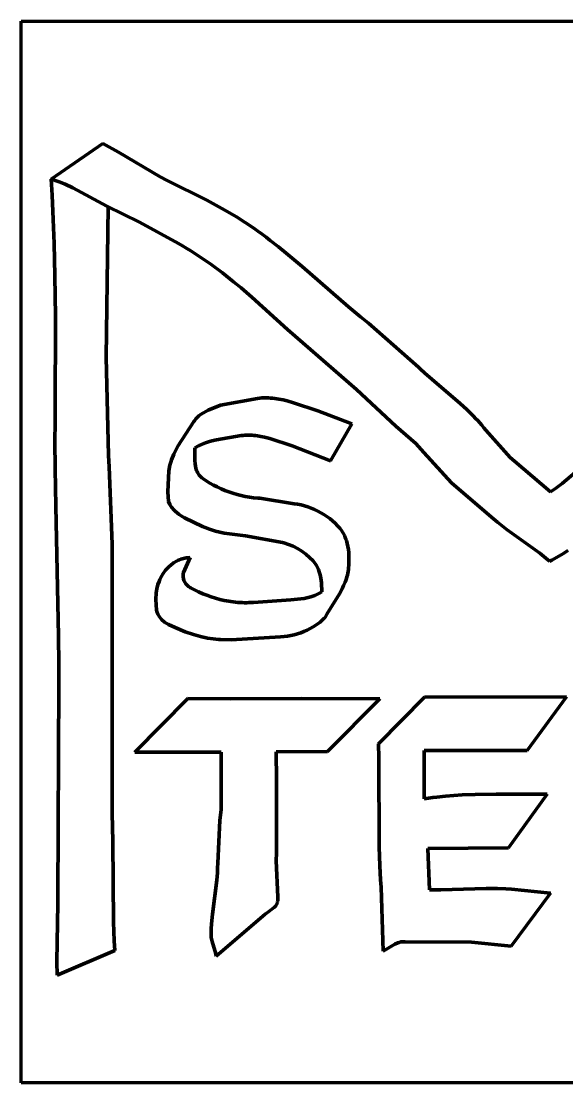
# Model space of a CAD drawing. Header units: millimetres. Extents: x 0 to 7.11, y 0 to 7.11.
# Drawn here: x 0 to 3.65, y 0 to 7.11 of the extents above; entities that cross this region are included whole.
import ezdxf

# ---------------------------------------------------------------- set-up
doc = ezdxf.new("R2010")
doc.units = ezdxf.units.MM
for name, color, linetype, lineweight in [('color#0000ffff', 7, 'CONTINUOUS', 100), ('color#008000ff', 7, 'CONTINUOUS', 100), ('color#800080ff', 7, 'CONTINUOUS', 100), ('color#ff0000ff', 7, 'CONTINUOUS', 100), ('color#ffffffff', 7, 'CONTINUOUS', 100)]:
    doc.layers.add(name, color=color, linetype=linetype, lineweight=lineweight)

msp = doc.modelspace()

# ---------------------------------------------------------------- linework, layer by layer
at = {"layer": 'color#0000ffff'}
for p, q in [((0.2, 6.0541), (0.5459, 6.2917)), ((0.5459, 6.2917), (0.6505, 6.2336)), ((0.6505, 6.2336), (0.9305, 6.0686)), ((0.2274, 6.0452), (0.2, 6.0541)), ((0.2544, 6.0354), (0.2274, 6.0452)), ((0.9305, 6.0686), (0.976, 6.0449)), ((0.976, 6.0449), (1.2425, 5.9128)), ((0.2943, 6.0193), (0.2544, 6.0354)), ((0.3464, 5.9954), (0.2943, 6.0193)), ((0.5735, 5.8724), (0.3464, 5.9954)), ((1.2425, 5.9128), (1.3628, 5.8464)), ((0.7912, 5.7658), (0.5735, 5.8724)), ((1.3628, 5.8464), (1.4414, 5.7997)), ((1.0525, 5.6219), (0.7912, 5.7658)), ((1.4414, 5.7997), (1.4995, 5.7631)), ((1.4995, 5.7631), (1.5566, 5.7251)), ((1.5566, 5.7251), (1.5847, 5.705)), ((1.5847, 5.705), (1.6124, 5.6846)), ((1.0805, 5.606), (1.0525, 5.6219)), ((1.6124, 5.6846), (1.6399, 5.664)), ((1.6399, 5.664), (1.6672, 5.6431)), ((1.6672, 5.6431), (1.7213, 5.6005)), ((1.1083, 5.5897), (1.0805, 5.606)), ((1.1358, 5.5729), (1.1083, 5.5897)), ((1.163, 5.5558), (1.1358, 5.5729)), ((1.1899, 5.5383), (1.163, 5.5558)), ((1.7213, 5.6005), (1.7746, 5.557)), ((1.7746, 5.557), (1.8797, 5.4682)), ((1.2166, 5.5204), (1.1899, 5.5383)), ((1.243, 5.5022), (1.2166, 5.5204)), ((1.2692, 5.4836), (1.243, 5.5022)), ((1.2952, 5.4647), (1.2692, 5.4836)), ((1.3209, 5.4456), (1.2952, 5.4647)), ((1.3465, 5.4261), (1.3209, 5.4456)), ((1.3718, 5.4064), (1.3465, 5.4261)), ((1.422, 5.3662), (1.3718, 5.4064)), ((1.8797, 5.4682), (2.1913, 5.1973)), ((1.4714, 5.3251), (1.422, 5.3662)), ((1.5446, 5.2622), (1.4714, 5.3251)), ((1.7826, 5.0461), (1.5446, 5.2622)), ((2.1913, 5.1973), (2.2705, 5.1312)), ((2.2705, 5.1312), (2.3241, 5.0881)), ((2.3241, 5.0881), (2.66, 4.7937)), ((2.2433, 4.6441), (1.7826, 5.0461)), ((2.66, 4.7937), (2.6713, 4.7825)), ((2.6713, 4.7825), (2.7014, 4.754)), ((2.7014, 4.754), (2.7477, 4.7126)), ((2.7477, 4.7126), (2.9373, 4.5511)), ((2.508, 4.3986), (2.2433, 4.6441)), ((2.9373, 4.5511), (2.9832, 4.5093)), ((2.9832, 4.5093), (3.0129, 4.4805)), ((3.0129, 4.4805), (3.0275, 4.4658)), ((3.0275, 4.4658), (3.0418, 4.4509)), ((3.0418, 4.4509), (3.0558, 4.4357)), ((3.0558, 4.4357), (3.0696, 4.4202)), ((3.0696, 4.4202), (3.0831, 4.4044)), ((2.6425, 4.2826), (2.508, 4.3986)), ((3.0831, 4.4044), (3.0962, 4.3883)), ((3.0962, 4.3883), (3.1091, 4.3719)), ((3.1091, 4.3719), (3.2733, 4.1896)), ((2.6962, 4.2232), (2.6425, 4.2826)), ((2.8807, 4.0187), (2.6962, 4.2232)), ((3.2733, 4.1896), (3.3028, 4.1635)), ((3.3028, 4.1635), (3.5424, 3.9587)), ((3.6222, 4.0145), (3.8236, 4.1863)), ((3.1485, 3.7879), (2.8807, 4.0187)), ((3.5773, 3.9817), (3.6222, 4.0145)), ((3.5424, 3.9587), (3.5773, 3.9817)), ((3.1873, 3.7557), (3.1485, 3.7879)), ((3.254, 3.7047), (3.1873, 3.7557)), ((3.4716, 3.5468), (3.254, 3.7047)), ((3.6598, 3.5645), (3.6299, 3.5451)), ((3.5108, 3.5151), (3.4716, 3.5468)), ((3.5363, 3.4932), (3.5108, 3.5151)), ((3.5523, 3.5011), (3.5363, 3.4932)), ((3.5682, 3.5094), (3.5523, 3.5011)), ((3.5839, 3.5179), (3.5682, 3.5094)), ((3.5994, 3.5267), (3.5839, 3.5179)), ((3.6299, 3.5451), (3.5994, 3.5267))]:
    msp.add_line(p, q, dxfattribs=at)
at = {"layer": 'color#008000ff'}
for p, q in [((0.7608, 2.214), (1.1156, 2.5739)), ((1.1156, 2.5739), (1.4033, 2.5715)), ((1.4033, 2.5715), (1.8741, 2.5739)), ((1.8741, 2.5739), (2.4001, 2.5711)), ((2.4001, 2.5711), (2.0496, 2.2194)), ((2.3907, 2.2716), (2.6989, 2.583)), ((2.6989, 2.583), (3.6502, 2.5851)), ((3.6502, 2.5851), (3.3862, 2.2259)), ((1.3387, 2.2152), (0.7608, 2.214)), ((1.3381, 1.83), (1.3387, 2.2152)), ((2.0496, 2.2194), (1.7075, 2.2176)), ((1.7075, 2.2176), (1.7094, 2.028)), ((2.3929, 2.1773), (2.3907, 2.2716)), ((3.3862, 2.2259), (2.6976, 2.226)), ((2.6976, 2.226), (2.6982, 1.9029)), ((2.3966, 1.5797), (2.3929, 2.1773)), ((1.7094, 2.028), (1.7077, 1.5414)), ((2.8394, 1.9197), (2.8961, 1.9243)), ((2.8961, 1.9243), (2.9528, 1.9278)), ((2.9528, 1.9278), (3.038, 1.9315)), ((3.038, 1.9315), (3.1802, 1.9341)), ((3.1802, 1.9341), (3.5216, 1.9331)), ((3.5216, 1.9331), (3.261, 1.5731)), ((2.6982, 1.9029), (2.7264, 1.907)), ((2.7264, 1.907), (2.7546, 1.9106)), ((2.7546, 1.9106), (2.7829, 1.914)), ((2.7829, 1.914), (2.8394, 1.9197)), ((1.3285, 1.7563), (1.3381, 1.83)), ((1.315, 1.4717), (1.3285, 1.7563)), ((2.4005, 1.4539), (2.3966, 1.5797)), ((3.261, 1.5731), (2.7208, 1.5691)), ((2.7208, 1.5691), (2.7324, 1.2923)), ((1.7077, 1.5414), (1.7063, 1.4867)), ((1.3136, 1.4063), (1.3149, 1.439)), ((1.3149, 1.439), (1.315, 1.4717)), ((1.7063, 1.4867), (1.7175, 1.2459)), ((2.4054, 1.3597), (2.4005, 1.4539)), ((1.2805, 1.1301), (1.3099, 1.3574)), ((1.3099, 1.3574), (1.3136, 1.4063)), ((2.41, 1.3104), (2.4054, 1.3597)), ((2.4227, 0.8819), (2.41, 1.3104)), ((2.7324, 1.2923), (2.8082, 1.2918)), ((2.8082, 1.2918), (3.1115, 1.3019)), ((3.1115, 1.3019), (3.1873, 1.3021)), ((3.1873, 1.3021), (3.2442, 1.3002)), ((3.2442, 1.3002), (3.2821, 1.2978)), ((3.2821, 1.2978), (3.544, 1.2709)), ((1.7156, 1.2098), (1.7143, 1.2055)), ((1.7165, 1.2143), (1.7156, 1.2098)), ((1.7171, 1.219), (1.7165, 1.2143)), ((1.7174, 1.2239), (1.7171, 1.219)), ((1.7175, 1.2459), (1.7174, 1.2239)), ((3.544, 1.2709), (3.2801, 0.9146)), ((1.6478, 1.1402), (1.634, 1.1292)), ((1.6954, 1.1763), (1.6478, 1.1402)), ((1.7041, 1.1862), (1.6954, 1.1763)), ((1.709, 1.1935), (1.7041, 1.1862)), ((1.7128, 1.2013), (1.709, 1.1935)), ((1.7143, 1.2055), (1.7128, 1.2013)), ((1.274, 1.065), (1.2805, 1.1301)), ((1.634, 1.1292), (1.305, 0.847)), ((1.2707, 0.9887), (1.2708, 0.9996)), ((1.2708, 0.9996), (1.2719, 1.0323)), ((1.2719, 1.0323), (1.274, 1.065)), ((1.2723, 0.9726), (1.2707, 0.9887)), ((1.2782, 0.9463), (1.2723, 0.9726)), ((1.3029, 0.8632), (1.2782, 0.9463)), ((2.4999, 0.9282), (2.4227, 0.8819)), ((2.5201, 0.9372), (2.4999, 0.9282)), ((2.5306, 0.9406), (2.5201, 0.9372)), ((2.5413, 0.943), (2.5306, 0.9406)), ((2.5524, 0.9444), (2.5413, 0.943)), ((2.558, 0.9446), (2.5524, 0.9444)), ((2.5638, 0.9445), (2.558, 0.9446)), ((2.5697, 0.944), (2.5638, 0.9445)), ((3.015, 0.9423), (2.5697, 0.944)), ((3.2801, 0.9146), (3.015, 0.9423)), ((1.305, 0.847), (1.3029, 0.8632))]:
    msp.add_line(p, q, dxfattribs=at)
at = {"layer": 'color#800080ff'}
for p, q in [((1.3337, 4.5385), (1.5826, 4.5848)), ((1.5826, 4.5848), (1.5971, 4.5863)), ((1.5971, 4.5863), (1.6115, 4.5873)), ((1.6115, 4.5873), (1.6258, 4.5878)), ((1.6258, 4.5878), (1.6401, 4.5878)), ((1.6401, 4.5878), (1.6544, 4.5874)), ((1.6544, 4.5874), (1.6686, 4.5866)), ((1.6686, 4.5866), (1.6827, 4.5854)), ((1.6827, 4.5854), (1.6968, 4.5837)), ((1.6968, 4.5837), (1.7109, 4.5818)), ((1.7109, 4.5818), (1.7249, 4.5795)), ((1.7249, 4.5795), (1.7529, 4.5739)), ((1.7529, 4.5739), (1.7806, 4.5673)), ((1.7806, 4.5673), (1.822, 4.5557)), ((1.822, 4.5557), (1.9849, 4.501)), ((1.2008, 4.4761), (1.2191, 4.4882)), ((1.2191, 4.4882), (1.2517, 4.5054)), ((1.2517, 4.5054), (1.3337, 4.5385)), ((1.9849, 4.501), (2.214, 4.4145)), ((1.0493, 4.2651), (1.1547, 4.4291)), ((1.1547, 4.4291), (1.1591, 4.4353)), ((1.1591, 4.4353), (1.1636, 4.4412)), ((1.1636, 4.4412), (1.1684, 4.4469)), ((1.1684, 4.4469), (1.1785, 4.4575)), ((1.1785, 4.4575), (1.1893, 4.4672)), ((1.1893, 4.4672), (1.2008, 4.4761)), ((2.214, 4.4145), (2.0705, 4.1671)), ((1.509, 4.3384), (1.4969, 4.3377)), ((1.5211, 4.3386), (1.509, 4.3384)), ((1.5332, 4.3385), (1.5211, 4.3386)), ((1.5452, 4.3379), (1.5332, 4.3385)), ((1.5571, 4.337), (1.5452, 4.3379)), ((1.1918, 4.2694), (1.1818, 4.2643)), ((1.2019, 4.2741), (1.1918, 4.2694)), ((1.2121, 4.2786), (1.2019, 4.2741)), ((1.2327, 4.2865), (1.2121, 4.2786)), ((1.2538, 4.2934), (1.2327, 4.2865)), ((1.2751, 4.2993), (1.2538, 4.2934)), ((1.3076, 4.3067), (1.2751, 4.2993)), ((1.4725, 4.3349), (1.3076, 4.3067)), ((1.4847, 4.3365), (1.4725, 4.3349)), ((1.4969, 4.3377), (1.4847, 4.3365)), ((1.5691, 4.3357), (1.5571, 4.337)), ((1.5809, 4.3341), (1.5691, 4.3357)), ((1.6046, 4.33), (1.5809, 4.3341)), ((1.6282, 4.3249), (1.6046, 4.33)), ((1.6633, 4.3156), (1.6282, 4.3249)), ((1.8132, 4.2678), (1.6633, 4.3156)), ((2.0705, 4.1671), (1.8132, 4.2678)), ((1.0065, 4.1719), (1.022, 4.2099)), ((1.022, 4.2099), (1.0493, 4.2651)), ((1.1623, 4.2529), (1.1617, 4.1688)), ((1.172, 4.2588), (1.1623, 4.2529)), ((1.1818, 4.2643), (1.172, 4.2588)), ((0.9878, 4.0998), (0.9952, 4.1363)), ((0.9952, 4.1363), (1.0039, 4.1648)), ((1.0039, 4.1648), (1.0065, 4.1719)), ((1.1617, 4.1688), (1.1636, 4.1458)), ((1.1636, 4.1458), (1.1658, 4.1309)), ((1.1658, 4.1309), (1.1692, 4.1163)), ((0.9808, 3.9583), (0.9878, 4.0998)), ((1.1692, 4.1163), (1.1713, 4.1092)), ((1.1713, 4.1092), (1.1738, 4.1022)), ((1.1738, 4.1022), (1.1766, 4.0954)), ((1.1766, 4.0954), (1.1798, 4.0888)), ((1.1798, 4.0888), (1.1834, 4.0823)), ((1.1834, 4.0823), (1.1874, 4.0761)), ((1.1874, 4.0761), (1.1918, 4.07)), ((1.1918, 4.07), (1.1968, 4.0642)), ((1.1968, 4.0642), (1.2022, 4.0586)), ((1.2022, 4.0586), (1.2081, 4.0532)), ((1.2081, 4.0532), (1.2146, 4.0481)), ((1.2146, 4.0481), (1.2381, 4.0324)), ((1.2381, 4.0324), (1.2623, 4.0177)), ((1.2623, 4.0177), (1.287, 4.004)), ((1.287, 4.004), (1.3122, 3.9911)), ((1.3122, 3.9911), (1.3379, 3.9793)), ((0.9864, 3.8936), (0.9808, 3.9583)), ((1.3379, 3.9793), (1.364, 3.9684)), ((1.364, 3.9684), (1.3905, 3.9584)), ((1.3905, 3.9584), (1.4174, 3.9495)), ((1.4174, 3.9495), (1.4446, 3.9415)), ((1.4446, 3.9415), (1.472, 3.9345)), ((1.472, 3.9345), (1.4997, 3.9284)), ((1.4997, 3.9284), (1.5276, 3.9234)), ((1.5276, 3.9234), (1.5556, 3.9193)), ((1.5556, 3.9193), (1.5837, 3.9162)), ((1.5837, 3.9162), (1.5978, 3.9151)), ((1.5978, 3.9151), (1.8262, 3.8789)), ((0.9936, 3.8747), (0.9864, 3.8936)), ((1.0011, 3.8631), (0.9936, 3.8747)), ((1.0065, 3.8559), (1.0011, 3.8631)), ((1.012, 3.8489), (1.0065, 3.8559)), ((1.0179, 3.8422), (1.012, 3.8489)), ((1.0239, 3.8358), (1.0179, 3.8422)), ((1.8262, 3.8789), (1.8497, 3.8753)), ((1.8497, 3.8753), (1.873, 3.8706)), ((1.873, 3.8706), (1.896, 3.8646)), ((1.896, 3.8646), (1.9188, 3.8576)), ((1.9188, 3.8576), (1.9411, 3.8494)), ((1.9411, 3.8494), (1.9631, 3.8401)), ((1.9631, 3.8401), (1.9845, 3.8298)), ((1.0301, 3.8297), (1.0239, 3.8358)), ((1.0432, 3.818), (1.0301, 3.8297)), ((1.0569, 3.8073), (1.0432, 3.818)), ((1.0713, 3.7973), (1.0569, 3.8073)), ((1.0938, 3.7836), (1.0713, 3.7973)), ((1.2135, 3.7271), (1.0938, 3.7836)), ((1.9845, 3.8298), (2.0055, 3.8185)), ((2.0055, 3.8185), (2.0259, 3.8063)), ((2.0259, 3.8063), (2.0458, 3.7931)), ((2.0458, 3.7931), (2.065, 3.7789)), ((2.065, 3.7789), (2.0834, 3.7639)), ((1.2323, 3.7189), (1.2135, 3.7271)), ((1.2609, 3.7079), (1.2323, 3.7189)), ((1.2998, 3.6956), (1.2609, 3.7079)), ((2.0834, 3.7639), (2.1012, 3.7481)), ((2.1012, 3.7481), (2.1181, 3.7315)), ((2.1181, 3.7315), (2.1263, 3.7229)), ((2.1263, 3.7229), (2.1332, 3.7147)), ((2.1332, 3.7147), (2.1396, 3.7064)), ((2.1396, 3.7064), (2.1456, 3.6978)), ((2.1456, 3.6978), (2.1511, 3.689)), ((1.3594, 3.6814), (1.2998, 3.6956)), ((1.5012, 3.6628), (1.3594, 3.6814)), ((1.7498, 3.6197), (1.5012, 3.6628)), ((2.1511, 3.689), (2.1563, 3.6801)), ((2.1563, 3.6801), (2.1611, 3.6709)), ((2.1611, 3.6709), (2.1654, 3.6616)), ((2.1654, 3.6616), (2.1695, 3.6522)), ((2.1695, 3.6522), (2.1731, 3.6426)), ((2.1731, 3.6426), (2.1764, 3.6329)), ((2.1764, 3.6329), (2.1794, 3.623)), ((1.7578, 3.6174), (1.7498, 3.6197)), ((1.7894, 3.6069), (1.7578, 3.6174)), ((1.8201, 3.5938), (1.7894, 3.6069)), ((1.8498, 3.5784), (1.8201, 3.5938)), ((1.8783, 3.5608), (1.8498, 3.5784)), ((1.9053, 3.5412), (1.8783, 3.5608)), ((2.1794, 3.623), (2.1821, 3.6131)), ((2.1821, 3.6131), (2.1865, 3.5929)), ((2.1865, 3.5929), (2.1898, 3.5724)), ((2.1898, 3.5724), (2.192, 3.5517)), ((1.0201, 3.4824), (1.0277, 3.4872)), ((1.0277, 3.4872), (1.0355, 3.4918)), ((1.0355, 3.4918), (1.0434, 3.496)), ((1.0434, 3.496), (1.0516, 3.4999)), ((1.0516, 3.4999), (1.0598, 3.5035)), ((1.0598, 3.5035), (1.0683, 3.5066)), ((1.0683, 3.5066), (1.0768, 3.5094)), ((1.0768, 3.5094), (1.0855, 3.5119)), ((1.0855, 3.5119), (1.0944, 3.5139)), ((1.1308, 3.5177), (1.0859, 3.418)), ((1.0944, 3.5139), (1.1033, 3.5155)), ((1.1033, 3.5155), (1.1124, 3.5167)), ((1.1124, 3.5167), (1.1215, 3.5174)), ((1.1215, 3.5174), (1.1308, 3.5177)), ((1.9307, 3.5195), (1.9053, 3.5412)), ((1.9543, 3.4961), (1.9307, 3.5195)), ((1.9594, 3.4901), (1.9543, 3.4961)), ((1.9686, 3.4777), (1.9594, 3.4901)), ((2.192, 3.5517), (2.1937, 3.5203)), ((2.1937, 3.5203), (2.1933, 3.4786)), ((0.9502, 3.4117), (0.9554, 3.4192)), ((0.9554, 3.4192), (0.9608, 3.4265)), ((0.9608, 3.4265), (0.9665, 3.4336)), ((0.9665, 3.4336), (0.9724, 3.4406)), ((0.9724, 3.4406), (0.9786, 3.4473)), ((0.9786, 3.4473), (0.985, 3.4538)), ((0.985, 3.4538), (0.9916, 3.46)), ((0.9916, 3.46), (0.9984, 3.466)), ((0.9984, 3.466), (1.0054, 3.4717)), ((1.0054, 3.4717), (1.0127, 3.4772)), ((1.0127, 3.4772), (1.0201, 3.4824)), ((1.0859, 3.418), (1.084, 3.4096)), ((1.9768, 3.4649), (1.9686, 3.4777)), ((1.9839, 3.4515), (1.9768, 3.4649)), ((1.9901, 3.4378), (1.9839, 3.4515)), ((1.9954, 3.4237), (1.9901, 3.4378)), ((2.0018, 3.402), (1.9954, 3.4237)), ((2.1886, 3.4251), (2.1861, 3.4129)), ((2.1907, 3.4375), (2.1886, 3.4251)), ((2.1933, 3.4786), (2.1907, 3.4375)), ((0.9153, 3.338), (0.9226, 3.3586)), ((0.9226, 3.3586), (0.9285, 3.372)), ((0.9285, 3.372), (0.9323, 3.3802)), ((0.9323, 3.3802), (0.9363, 3.3883)), ((0.9363, 3.3883), (0.9407, 3.3962)), ((0.9407, 3.3962), (0.9453, 3.404)), ((0.9453, 3.404), (0.9502, 3.4117)), ((1.084, 3.4096), (1.0831, 3.4012)), ((1.0831, 3.4012), (1.0833, 3.3886)), ((1.0833, 3.3886), (1.0854, 3.3763)), ((1.0854, 3.3763), (1.0892, 3.3643)), ((1.0892, 3.3643), (1.0947, 3.3529)), ((1.0947, 3.3529), (1.1016, 3.3424)), ((1.1016, 3.3424), (1.1099, 3.3328)), ((2.0065, 3.3797), (2.0018, 3.402)), ((2.0105, 3.3495), (2.0065, 3.3797)), ((2.0125, 3.2885), (2.0105, 3.3495)), ((2.1679, 3.354), (2.1584, 3.3314)), ((2.1723, 3.3655), (2.1679, 3.354)), ((2.1763, 3.3772), (2.1723, 3.3655)), ((2.18, 3.3889), (2.1763, 3.3772)), ((2.1832, 3.4008), (2.18, 3.3889)), ((2.1861, 3.4129), (2.1832, 3.4008)), ((0.9006, 3.2375), (0.9033, 3.2812)), ((0.9033, 3.2812), (0.908, 3.3099)), ((0.908, 3.3099), (0.9153, 3.338)), ((1.1099, 3.3328), (1.1193, 3.3244)), ((1.1193, 3.3244), (1.1299, 3.3173)), ((1.1299, 3.3173), (1.1336, 3.3153)), ((1.1336, 3.3153), (1.1604, 3.3014)), ((1.1604, 3.3014), (1.1877, 3.2885)), ((1.1877, 3.2885), (1.2154, 3.2764)), ((1.2154, 3.2764), (1.2435, 3.2653)), ((1.9658, 3.265), (1.9929, 3.2774)), ((1.9929, 3.2774), (2.0125, 3.2885)), ((2.1303, 3.2764), (2.0463, 3.1385)), ((2.1478, 3.3091), (2.1303, 3.2764)), ((2.1584, 3.3314), (2.1478, 3.3091)), ((0.9053, 3.1649), (0.9006, 3.2375)), ((1.2435, 3.2653), (1.272, 3.2552)), ((1.272, 3.2552), (1.3009, 3.2461)), ((1.3009, 3.2461), (1.3301, 3.2382)), ((1.3301, 3.2382), (1.3595, 3.2313)), ((1.3595, 3.2313), (1.3892, 3.2257)), ((1.3892, 3.2257), (1.4041, 3.2233)), ((1.4041, 3.2233), (1.419, 3.2213)), ((1.419, 3.2213), (1.434, 3.2196)), ((1.434, 3.2196), (1.449, 3.2182)), ((1.449, 3.2182), (1.4641, 3.2171)), ((1.4641, 3.2171), (1.4792, 3.2164)), ((1.4792, 3.2164), (1.4943, 3.216)), ((1.4943, 3.216), (1.5094, 3.2159)), ((1.5094, 3.2159), (1.5245, 3.2163)), ((1.5245, 3.2163), (1.5396, 3.217)), ((1.5396, 3.217), (1.5548, 3.218)), ((1.5548, 3.218), (1.8051, 3.2341)), ((1.8051, 3.2341), (1.8941, 3.2444)), ((1.8941, 3.2444), (1.9377, 3.2551)), ((1.9377, 3.2551), (1.9658, 3.265)), ((0.9076, 3.1561), (0.9053, 3.1649)), ((0.914, 3.1395), (0.9076, 3.1561)), ((0.9249, 3.1203), (0.914, 3.1395)), ((2.0463, 3.1385), (2.0341, 3.1172)), ((0.9388, 3.1031), (0.9249, 3.1203)), ((0.9588, 3.0855), (0.9388, 3.1031)), ((0.9856, 3.0695), (0.9588, 3.0855)), ((1.0293, 3.0488), (0.9856, 3.0695)), ((1.9727, 3.066), (1.9535, 3.0537)), ((1.9821, 3.0725), (1.9727, 3.066)), ((1.9913, 3.0793), (1.9821, 3.0725)), ((2.0003, 3.0864), (1.9913, 3.0793)), ((2.009, 3.0937), (2.0003, 3.0864)), ((2.0176, 3.1013), (2.009, 3.0937)), ((2.026, 3.1091), (2.0176, 3.1013)), ((2.0341, 3.1172), (2.026, 3.1091)), ((1.0965, 3.0212), (1.0293, 3.0488)), ((1.1539, 3.0018), (1.0965, 3.0212)), ((1.2006, 2.989), (1.1539, 3.0018)), ((1.2479, 2.9789), (1.2006, 2.989)), ((1.7365, 2.9871), (1.4062, 2.967)), ((1.7592, 2.9891), (1.7365, 2.9871)), ((1.7819, 2.9921), (1.7592, 2.9891)), ((1.8044, 2.9962), (1.7819, 2.9921)), ((1.8268, 3.0013), (1.8044, 2.9962)), ((1.8489, 3.0074), (1.8268, 3.0013)), ((1.8707, 3.0146), (1.8489, 3.0074)), ((1.8921, 3.0228), (1.8707, 3.0146)), ((1.9131, 3.0321), (1.8921, 3.0228)), ((1.9336, 3.0424), (1.9131, 3.0321)), ((1.9535, 3.0537), (1.9336, 3.0424)), ((1.2838, 2.9731), (1.2479, 2.9789)), ((1.3199, 2.969), (1.2838, 2.9731)), ((1.3343, 2.9683), (1.3199, 2.969)), ((1.4062, 2.967), (1.3343, 2.9683))]:
    msp.add_line(p, q, dxfattribs=at)
at = {"layer": 'color#ff0000ff'}
for p, q in [((0.2, 6.0541), (0.2274, 6.0452)), ((0.2061, 5.946), (0.2, 6.0541)), ((0.2274, 6.0452), (0.2544, 6.0354)), ((0.2544, 6.0354), (0.2943, 6.0193)), ((0.2943, 6.0193), (0.3464, 5.9954)), ((0.3464, 5.9954), (0.5735, 5.8724)), ((0.2138, 5.7839), (0.2061, 5.946)), ((0.5818, 5.8679), (0.5678, 4.8615)), ((0.5735, 5.8724), (0.5818, 5.8679)), ((0.2199, 5.6217), (0.2138, 5.7839)), ((0.2255, 5.4053), (0.2199, 5.6217)), ((0.2292, 5.1347), (0.2255, 5.4053)), ((0.2268, 4.4853), (0.2292, 5.1347)), ((0.5678, 4.8615), (0.5838, 4.2011)), ((0.2262, 4.4231), (0.2268, 4.4853)), ((0.2258, 4.2985), (0.2262, 4.4231)), ((0.2269, 4.1117), (0.2258, 4.2985)), ((0.5838, 4.2011), (0.5884, 4.125)), ((0.5884, 4.125), (0.6097, 3.6077)), ((0.2308, 3.8627), (0.2269, 4.1117)), ((0.2498, 2.9912), (0.2308, 3.8627)), ((0.6097, 3.6077), (0.6091, 3.4726)), ((0.6091, 3.4726), (0.6087, 1.8053)), ((0.2513, 2.8044), (0.2498, 2.9912)), ((0.2512, 2.6798), (0.2513, 2.8044)), ((0.2447, 1.2362), (0.2512, 2.6798)), ((0.6087, 1.8053), (0.6132, 1.6152)), ((0.6132, 1.6152), (0.6178, 1.0764)), ((0.245, 1.2006), (0.2447, 1.2362)), ((0.2374, 0.8094), (0.245, 1.2006)), ((0.6178, 1.0764), (0.6223, 0.9498)), ((0.6223, 0.9498), (0.6258, 0.8865)), ((0.6258, 0.8865), (0.24, 0.7205)), ((0.24, 0.7205), (0.2374, 0.8094))]:
    msp.add_line(p, q, dxfattribs=at)
at = {"layer": 'color#ffffffff'}
for p, q in [((0, 7.1111), (7.1111, 7.1111)), ((0, 0), (0, 7.1111)), ((0.5459, 6.2917), (0.2, 6.0541)), ((0.6505, 6.2336), (0.5459, 6.2917)), ((0.9305, 6.0686), (0.6505, 6.2336)), ((0.2, 6.0541), (0.2061, 5.946)), ((0.976, 6.0449), (0.9305, 6.0686)), ((1.2425, 5.9128), (0.976, 6.0449)), ((0.2061, 5.946), (0.2138, 5.7839)), ((1.3628, 5.8464), (1.2425, 5.9128)), ((0.5678, 4.8615), (0.5818, 5.8679)), ((0.5818, 5.8679), (0.5735, 5.8724)), ((0.5735, 5.8724), (0.7912, 5.7658)), ((1.4414, 5.7997), (1.3628, 5.8464)), ((0.2138, 5.7839), (0.2199, 5.6217)), ((0.7912, 5.7658), (1.0525, 5.6219)), ((1.4995, 5.7631), (1.4414, 5.7997)), ((1.5566, 5.7251), (1.4995, 5.7631)), ((1.5847, 5.705), (1.5566, 5.7251)), ((1.6124, 5.6846), (1.5847, 5.705)), ((0.2199, 5.6217), (0.2255, 5.4053)), ((1.0525, 5.6219), (1.0805, 5.606)), ((1.6399, 5.664), (1.6124, 5.6846)), ((1.6672, 5.6431), (1.6399, 5.664)), ((1.7213, 5.6005), (1.6672, 5.6431)), ((1.0805, 5.606), (1.1083, 5.5897)), ((1.1083, 5.5897), (1.1358, 5.5729)), ((1.1358, 5.5729), (1.163, 5.5558)), ((1.163, 5.5558), (1.1899, 5.5383)), ((1.7746, 5.557), (1.7213, 5.6005)), ((1.8797, 5.4682), (1.7746, 5.557)), ((1.1899, 5.5383), (1.2166, 5.5204)), ((1.2166, 5.5204), (1.243, 5.5022)), ((1.243, 5.5022), (1.2692, 5.4836)), ((1.2692, 5.4836), (1.2952, 5.4647)), ((0.2255, 5.4053), (0.2292, 5.1347)), ((1.2952, 5.4647), (1.3209, 5.4456)), ((1.3209, 5.4456), (1.3465, 5.4261)), ((1.3465, 5.4261), (1.3718, 5.4064)), ((1.3718, 5.4064), (1.422, 5.3662)), ((2.1913, 5.1973), (1.8797, 5.4682)), ((1.422, 5.3662), (1.4714, 5.3251)), ((1.4714, 5.3251), (1.5446, 5.2622)), ((1.5446, 5.2622), (1.7826, 5.0461)), ((2.2705, 5.1312), (2.1913, 5.1973)), ((0.2292, 5.1347), (0.2268, 4.4853)), ((2.3241, 5.0881), (2.2705, 5.1312)), ((2.66, 4.7937), (2.3241, 5.0881)), ((1.7826, 5.0461), (2.2433, 4.6441)), ((0.5838, 4.2011), (0.5678, 4.8615)), ((2.6713, 4.7825), (2.66, 4.7937)), ((2.7014, 4.754), (2.6713, 4.7825)), ((2.7477, 4.7126), (2.7014, 4.754)), ((2.9373, 4.5511), (2.7477, 4.7126)), ((2.2433, 4.6441), (2.508, 4.3986)), ((1.5826, 4.5848), (1.3337, 4.5385)), ((1.5971, 4.5863), (1.5826, 4.5848)), ((1.6115, 4.5873), (1.5971, 4.5863)), ((1.6258, 4.5878), (1.6115, 4.5873)), ((1.6401, 4.5878), (1.6258, 4.5878)), ((1.6544, 4.5874), (1.6401, 4.5878)), ((1.6686, 4.5866), (1.6544, 4.5874)), ((1.6827, 4.5854), (1.6686, 4.5866)), ((1.6968, 4.5837), (1.6827, 4.5854)), ((1.7109, 4.5818), (1.6968, 4.5837)), ((1.7249, 4.5795), (1.7109, 4.5818)), ((1.7529, 4.5739), (1.7249, 4.5795)), ((1.7806, 4.5673), (1.7529, 4.5739)), ((1.822, 4.5557), (1.7806, 4.5673)), ((1.9849, 4.501), (1.822, 4.5557)), ((0.2268, 4.4853), (0.2262, 4.4231)), ((1.2191, 4.4882), (1.2008, 4.4761)), ((1.2517, 4.5054), (1.2191, 4.4882)), ((1.3337, 4.5385), (1.2517, 4.5054)), ((2.214, 4.4145), (1.9849, 4.501)), ((2.9832, 4.5093), (2.9373, 4.5511)), ((3.0129, 4.4805), (2.9832, 4.5093)), ((3.0275, 4.4658), (3.0129, 4.4805)), ((0.2262, 4.4231), (0.2258, 4.2985)), ((1.1547, 4.4291), (1.0493, 4.2651)), ((1.1591, 4.4353), (1.1547, 4.4291)), ((1.1636, 4.4412), (1.1591, 4.4353)), ((1.1684, 4.4469), (1.1636, 4.4412)), ((1.1785, 4.4575), (1.1684, 4.4469)), ((1.1893, 4.4672), (1.1785, 4.4575)), ((1.2008, 4.4761), (1.1893, 4.4672)), ((2.0705, 4.1671), (2.214, 4.4145)), ((3.0418, 4.4509), (3.0275, 4.4658)), ((3.0558, 4.4357), (3.0418, 4.4509)), ((3.0696, 4.4202), (3.0558, 4.4357)), ((3.0831, 4.4044), (3.0696, 4.4202)), ((1.4969, 4.3377), (1.509, 4.3384)), ((1.509, 4.3384), (1.5211, 4.3386)), ((1.5211, 4.3386), (1.5332, 4.3385)), ((1.5332, 4.3385), (1.5452, 4.3379)), ((1.5452, 4.3379), (1.5571, 4.337)), ((2.508, 4.3986), (2.6425, 4.2826)), ((3.0962, 4.3883), (3.0831, 4.4044)), ((3.1091, 4.3719), (3.0962, 4.3883)), ((3.2733, 4.1896), (3.1091, 4.3719)), ((0.2258, 4.2985), (0.2269, 4.1117)), ((1.1818, 4.2643), (1.1918, 4.2694)), ((1.1918, 4.2694), (1.2019, 4.2741)), ((1.2019, 4.2741), (1.2121, 4.2786)), ((1.2121, 4.2786), (1.2327, 4.2865)), ((1.2327, 4.2865), (1.2538, 4.2934)), ((1.2538, 4.2934), (1.2751, 4.2993)), ((1.2751, 4.2993), (1.3076, 4.3067)), ((1.3076, 4.3067), (1.4725, 4.3349)), ((1.4725, 4.3349), (1.4847, 4.3365)), ((1.4847, 4.3365), (1.4969, 4.3377)), ((1.5571, 4.337), (1.5691, 4.3357)), ((1.5691, 4.3357), (1.5809, 4.3341)), ((1.5809, 4.3341), (1.6046, 4.33)), ((1.6046, 4.33), (1.6282, 4.3249)), ((1.6282, 4.3249), (1.6633, 4.3156)), ((1.6633, 4.3156), (1.8132, 4.2678)), ((1.8132, 4.2678), (2.0705, 4.1671)), ((2.6425, 4.2826), (2.6962, 4.2232)), ((0.5884, 4.125), (0.5838, 4.2011)), ((1.022, 4.2099), (1.0065, 4.1719)), ((1.0493, 4.2651), (1.022, 4.2099)), ((1.1617, 4.1688), (1.1623, 4.2529)), ((1.1623, 4.2529), (1.172, 4.2588)), ((1.172, 4.2588), (1.1818, 4.2643)), ((2.6962, 4.2232), (2.8807, 4.0187)), ((0.6097, 3.6077), (0.5884, 4.125)), ((0.9952, 4.1363), (0.9878, 4.0998)), ((1.0039, 4.1648), (0.9952, 4.1363)), ((1.0065, 4.1719), (1.0039, 4.1648)), ((1.1636, 4.1458), (1.1617, 4.1688)), ((1.1658, 4.1309), (1.1636, 4.1458)), ((1.1692, 4.1163), (1.1658, 4.1309)), ((3.3028, 4.1635), (3.2733, 4.1896)), ((3.5424, 3.9587), (3.3028, 4.1635)), ((3.8236, 4.1863), (3.6222, 4.0145)), ((0.2269, 4.1117), (0.2308, 3.8627)), ((0.9878, 4.0998), (0.9808, 3.9583)), ((1.1713, 4.1092), (1.1692, 4.1163)), ((1.1738, 4.1022), (1.1713, 4.1092)), ((1.1766, 4.0954), (1.1738, 4.1022)), ((1.1798, 4.0888), (1.1766, 4.0954)), ((1.1834, 4.0823), (1.1798, 4.0888)), ((1.1874, 4.0761), (1.1834, 4.0823)), ((1.1918, 4.07), (1.1874, 4.0761)), ((1.1968, 4.0642), (1.1918, 4.07)), ((1.2022, 4.0586), (1.1968, 4.0642)), ((1.2081, 4.0532), (1.2022, 4.0586)), ((1.2146, 4.0481), (1.2081, 4.0532)), ((1.2381, 4.0324), (1.2146, 4.0481)), ((1.2623, 4.0177), (1.2381, 4.0324)), ((1.287, 4.004), (1.2623, 4.0177)), ((1.3122, 3.9911), (1.287, 4.004)), ((1.3379, 3.9793), (1.3122, 3.9911)), ((2.8807, 4.0187), (3.1485, 3.7879)), ((3.6222, 4.0145), (3.5773, 3.9817)), ((0.9808, 3.9583), (0.9864, 3.8936)), ((1.364, 3.9684), (1.3379, 3.9793)), ((1.3905, 3.9584), (1.364, 3.9684)), ((1.4174, 3.9495), (1.3905, 3.9584)), ((1.4446, 3.9415), (1.4174, 3.9495)), ((1.472, 3.9345), (1.4446, 3.9415)), ((1.4997, 3.9284), (1.472, 3.9345)), ((1.5276, 3.9234), (1.4997, 3.9284)), ((1.5556, 3.9193), (1.5276, 3.9234)), ((1.5837, 3.9162), (1.5556, 3.9193)), ((1.5978, 3.9151), (1.5837, 3.9162)), ((1.8262, 3.8789), (1.5978, 3.9151)), ((3.5773, 3.9817), (3.5424, 3.9587)), ((0.2308, 3.8627), (0.2498, 2.9912)), ((0.9864, 3.8936), (0.9936, 3.8747)), ((0.9936, 3.8747), (1.0011, 3.8631)), ((1.0011, 3.8631), (1.0065, 3.8559)), ((1.0065, 3.8559), (1.012, 3.8489)), ((1.012, 3.8489), (1.0179, 3.8422)), ((1.0179, 3.8422), (1.0239, 3.8358)), ((1.8497, 3.8753), (1.8262, 3.8789)), ((1.873, 3.8706), (1.8497, 3.8753)), ((1.896, 3.8646), (1.873, 3.8706)), ((1.9188, 3.8576), (1.896, 3.8646)), ((1.9411, 3.8494), (1.9188, 3.8576)), ((1.9631, 3.8401), (1.9411, 3.8494)), ((1.9845, 3.8298), (1.9631, 3.8401)), ((1.0239, 3.8358), (1.0301, 3.8297)), ((1.0301, 3.8297), (1.0432, 3.818)), ((1.0432, 3.818), (1.0569, 3.8073)), ((1.0569, 3.8073), (1.0713, 3.7973)), ((1.0713, 3.7973), (1.0938, 3.7836)), ((1.0938, 3.7836), (1.2135, 3.7271)), ((2.0055, 3.8185), (1.9845, 3.8298)), ((2.0259, 3.8063), (2.0055, 3.8185)), ((2.0458, 3.7931), (2.0259, 3.8063)), ((2.065, 3.7789), (2.0458, 3.7931)), ((2.0834, 3.7639), (2.065, 3.7789)), ((3.1485, 3.7879), (3.1873, 3.7557)), ((1.2135, 3.7271), (1.2323, 3.7189)), ((1.2323, 3.7189), (1.2609, 3.7079)), ((1.2609, 3.7079), (1.2998, 3.6956)), ((2.1012, 3.7481), (2.0834, 3.7639)), ((2.1181, 3.7315), (2.1012, 3.7481)), ((2.1263, 3.7229), (2.1181, 3.7315)), ((2.1332, 3.7147), (2.1263, 3.7229)), ((2.1396, 3.7064), (2.1332, 3.7147)), ((2.1456, 3.6978), (2.1396, 3.7064)), ((2.1511, 3.689), (2.1456, 3.6978)), ((3.1873, 3.7557), (3.254, 3.7047)), ((3.254, 3.7047), (3.4716, 3.5468)), ((1.2998, 3.6956), (1.3594, 3.6814)), ((1.3594, 3.6814), (1.5012, 3.6628)), ((1.5012, 3.6628), (1.7498, 3.6197)), ((2.1563, 3.6801), (2.1511, 3.689)), ((2.1611, 3.6709), (2.1563, 3.6801)), ((2.1654, 3.6616), (2.1611, 3.6709)), ((2.1695, 3.6522), (2.1654, 3.6616)), ((2.1731, 3.6426), (2.1695, 3.6522)), ((2.1764, 3.6329), (2.1731, 3.6426)), ((2.1794, 3.623), (2.1764, 3.6329)), ((0.6091, 3.4726), (0.6097, 3.6077)), ((1.7498, 3.6197), (1.7578, 3.6174)), ((1.7578, 3.6174), (1.7894, 3.6069)), ((1.7894, 3.6069), (1.8201, 3.5938)), ((1.8201, 3.5938), (1.8498, 3.5784)), ((1.8498, 3.5784), (1.8783, 3.5608)), ((1.8783, 3.5608), (1.9053, 3.5412)), ((2.1821, 3.6131), (2.1794, 3.623)), ((2.1865, 3.5929), (2.1821, 3.6131)), ((2.1898, 3.5724), (2.1865, 3.5929)), ((2.192, 3.5517), (2.1898, 3.5724)), ((3.6299, 3.5451), (3.6598, 3.5645)), ((1.0277, 3.4872), (1.0201, 3.4824)), ((1.0355, 3.4918), (1.0277, 3.4872)), ((1.0434, 3.496), (1.0355, 3.4918)), ((1.0516, 3.4999), (1.0434, 3.496)), ((1.0598, 3.5035), (1.0516, 3.4999)), ((1.0683, 3.5066), (1.0598, 3.5035)), ((1.0768, 3.5094), (1.0683, 3.5066)), ((1.0855, 3.5119), (1.0768, 3.5094)), ((1.0944, 3.5139), (1.0855, 3.5119)), ((1.0859, 3.418), (1.1308, 3.5177)), ((1.1033, 3.5155), (1.0944, 3.5139)), ((1.1124, 3.5167), (1.1033, 3.5155)), ((1.1215, 3.5174), (1.1124, 3.5167)), ((1.1308, 3.5177), (1.1215, 3.5174)), ((1.9053, 3.5412), (1.9307, 3.5195)), ((1.9307, 3.5195), (1.9543, 3.4961)), ((1.9543, 3.4961), (1.9594, 3.4901)), ((1.9594, 3.4901), (1.9686, 3.4777)), ((2.1937, 3.5203), (2.192, 3.5517)), ((2.1933, 3.4786), (2.1937, 3.5203)), ((3.4716, 3.5468), (3.5108, 3.5151)), ((3.5108, 3.5151), (3.5363, 3.4932)), ((3.5363, 3.4932), (3.5523, 3.5011)), ((3.5523, 3.5011), (3.5682, 3.5094)), ((3.5682, 3.5094), (3.5839, 3.5179)), ((3.5839, 3.5179), (3.5994, 3.5267)), ((3.5994, 3.5267), (3.6299, 3.5451)), ((0.6087, 1.8053), (0.6091, 3.4726)), ((0.9554, 3.4192), (0.9502, 3.4117)), ((0.9608, 3.4265), (0.9554, 3.4192)), ((0.9665, 3.4336), (0.9608, 3.4265)), ((0.9724, 3.4406), (0.9665, 3.4336)), ((0.9786, 3.4473), (0.9724, 3.4406)), ((0.985, 3.4538), (0.9786, 3.4473)), ((0.9916, 3.46), (0.985, 3.4538)), ((0.9984, 3.466), (0.9916, 3.46)), ((1.0054, 3.4717), (0.9984, 3.466)), ((1.0127, 3.4772), (1.0054, 3.4717)), ((1.0201, 3.4824), (1.0127, 3.4772)), ((1.084, 3.4096), (1.0859, 3.418)), ((1.9686, 3.4777), (1.9768, 3.4649)), ((1.9768, 3.4649), (1.9839, 3.4515)), ((1.9839, 3.4515), (1.9901, 3.4378)), ((1.9901, 3.4378), (1.9954, 3.4237)), ((1.9954, 3.4237), (2.0018, 3.402)), ((2.1861, 3.4129), (2.1886, 3.4251)), ((2.1886, 3.4251), (2.1907, 3.4375)), ((2.1907, 3.4375), (2.1933, 3.4786)), ((0.9226, 3.3586), (0.9153, 3.338)), ((0.9285, 3.372), (0.9226, 3.3586)), ((0.9323, 3.3802), (0.9285, 3.372)), ((0.9363, 3.3883), (0.9323, 3.3802)), ((0.9407, 3.3962), (0.9363, 3.3883)), ((0.9453, 3.404), (0.9407, 3.3962)), ((0.9502, 3.4117), (0.9453, 3.404)), ((1.0831, 3.4012), (1.084, 3.4096)), ((1.0833, 3.3886), (1.0831, 3.4012)), ((1.0854, 3.3763), (1.0833, 3.3886)), ((1.0892, 3.3643), (1.0854, 3.3763)), ((1.0947, 3.3529), (1.0892, 3.3643)), ((1.1016, 3.3424), (1.0947, 3.3529)), ((1.1099, 3.3328), (1.1016, 3.3424)), ((2.0018, 3.402), (2.0065, 3.3797)), ((2.0065, 3.3797), (2.0105, 3.3495)), ((2.0105, 3.3495), (2.0125, 3.2885)), ((2.1584, 3.3314), (2.1679, 3.354)), ((2.1679, 3.354), (2.1723, 3.3655)), ((2.1723, 3.3655), (2.1763, 3.3772)), ((2.1763, 3.3772), (2.18, 3.3889)), ((2.18, 3.3889), (2.1832, 3.4008)), ((2.1832, 3.4008), (2.1861, 3.4129)), ((0.9033, 3.2812), (0.9006, 3.2375)), ((0.908, 3.3099), (0.9033, 3.2812)), ((0.9153, 3.338), (0.908, 3.3099)), ((1.1193, 3.3244), (1.1099, 3.3328)), ((1.1299, 3.3173), (1.1193, 3.3244)), ((1.1336, 3.3153), (1.1299, 3.3173)), ((1.1604, 3.3014), (1.1336, 3.3153)), ((1.1877, 3.2885), (1.1604, 3.3014)), ((1.2154, 3.2764), (1.1877, 3.2885)), ((1.2435, 3.2653), (1.2154, 3.2764)), ((1.9929, 3.2774), (1.9658, 3.265)), ((2.0125, 3.2885), (1.9929, 3.2774)), ((2.0463, 3.1385), (2.1303, 3.2764)), ((2.1303, 3.2764), (2.1478, 3.3091)), ((2.1478, 3.3091), (2.1584, 3.3314)), ((0.9006, 3.2375), (0.9053, 3.1649)), ((1.272, 3.2552), (1.2435, 3.2653)), ((1.3009, 3.2461), (1.272, 3.2552)), ((1.3301, 3.2382), (1.3009, 3.2461)), ((1.3595, 3.2313), (1.3301, 3.2382)), ((1.3892, 3.2257), (1.3595, 3.2313)), ((1.4041, 3.2233), (1.3892, 3.2257)), ((1.419, 3.2213), (1.4041, 3.2233)), ((1.434, 3.2196), (1.419, 3.2213)), ((1.449, 3.2182), (1.434, 3.2196)), ((1.4641, 3.2171), (1.449, 3.2182)), ((1.4792, 3.2164), (1.4641, 3.2171)), ((1.4943, 3.216), (1.4792, 3.2164)), ((1.5094, 3.2159), (1.4943, 3.216)), ((1.5245, 3.2163), (1.5094, 3.2159)), ((1.5396, 3.217), (1.5245, 3.2163)), ((1.5548, 3.218), (1.5396, 3.217)), ((1.8051, 3.2341), (1.5548, 3.218)), ((1.8941, 3.2444), (1.8051, 3.2341)), ((1.9377, 3.2551), (1.8941, 3.2444)), ((1.9658, 3.265), (1.9377, 3.2551)), ((0.9053, 3.1649), (0.9076, 3.1561)), ((0.9076, 3.1561), (0.914, 3.1395)), ((0.914, 3.1395), (0.9249, 3.1203)), ((2.0341, 3.1172), (2.0463, 3.1385)), ((0.9249, 3.1203), (0.9388, 3.1031)), ((0.9388, 3.1031), (0.9588, 3.0855)), ((0.9588, 3.0855), (0.9856, 3.0695)), ((0.9856, 3.0695), (1.0293, 3.0488)), ((1.9535, 3.0537), (1.9727, 3.066)), ((1.9727, 3.066), (1.9821, 3.0725)), ((1.9821, 3.0725), (1.9913, 3.0793)), ((1.9913, 3.0793), (2.0003, 3.0864)), ((2.0003, 3.0864), (2.009, 3.0937)), ((2.009, 3.0937), (2.0176, 3.1013)), ((2.0176, 3.1013), (2.026, 3.1091)), ((2.026, 3.1091), (2.0341, 3.1172)), ((0.2498, 2.9912), (0.2513, 2.8044)), ((1.0293, 3.0488), (1.0965, 3.0212)), ((1.0965, 3.0212), (1.1539, 3.0018)), ((1.1539, 3.0018), (1.2006, 2.989)), ((1.2006, 2.989), (1.2479, 2.9789)), ((1.4062, 2.967), (1.7365, 2.9871)), ((1.7365, 2.9871), (1.7592, 2.9891)), ((1.7592, 2.9891), (1.7819, 2.9921)), ((1.7819, 2.9921), (1.8044, 2.9962)), ((1.8044, 2.9962), (1.8268, 3.0013)), ((1.8268, 3.0013), (1.8489, 3.0074)), ((1.8489, 3.0074), (1.8707, 3.0146)), ((1.8707, 3.0146), (1.8921, 3.0228)), ((1.8921, 3.0228), (1.9131, 3.0321)), ((1.9131, 3.0321), (1.9336, 3.0424)), ((1.9336, 3.0424), (1.9535, 3.0537)), ((1.2479, 2.9789), (1.2838, 2.9731)), ((1.2838, 2.9731), (1.3199, 2.969)), ((1.3199, 2.969), (1.3343, 2.9683)), ((1.3343, 2.9683), (1.4062, 2.967)), ((0.2513, 2.8044), (0.2512, 2.6798)), ((0.2512, 2.6798), (0.2447, 1.2362)), ((1.1156, 2.5739), (0.7608, 2.214)), ((1.4033, 2.5715), (1.1156, 2.5739)), ((1.8741, 2.5739), (1.4033, 2.5715)), ((2.4001, 2.5711), (1.8741, 2.5739)), ((2.0496, 2.2194), (2.4001, 2.5711)), ((2.6989, 2.583), (2.3907, 2.2716)), ((3.6502, 2.5851), (2.6989, 2.583)), ((3.3862, 2.2259), (3.6502, 2.5851)), ((0.7608, 2.214), (1.3387, 2.2152)), ((1.3387, 2.2152), (1.3381, 1.83)), ((1.7075, 2.2176), (2.0496, 2.2194)), ((1.7094, 2.028), (1.7075, 2.2176)), ((2.3907, 2.2716), (2.3929, 2.1773)), ((2.6982, 1.9029), (2.6976, 2.226)), ((2.6976, 2.226), (3.3862, 2.2259)), ((2.3929, 2.1773), (2.3966, 1.5797)), ((1.7077, 1.5414), (1.7094, 2.028)), ((2.8961, 1.9243), (2.8394, 1.9197)), ((2.9528, 1.9278), (2.8961, 1.9243)), ((3.038, 1.9315), (2.9528, 1.9278)), ((3.1802, 1.9341), (3.038, 1.9315)), ((3.5216, 1.9331), (3.1802, 1.9341)), ((3.261, 1.5731), (3.5216, 1.9331)), ((2.7264, 1.907), (2.6982, 1.9029)), ((2.7546, 1.9106), (2.7264, 1.907)), ((2.7829, 1.914), (2.7546, 1.9106)), ((2.8394, 1.9197), (2.7829, 1.914)), ((0.6132, 1.6152), (0.6087, 1.8053)), ((1.3381, 1.83), (1.3285, 1.7563)), ((1.3285, 1.7563), (1.315, 1.4717)), ((0.6178, 1.0764), (0.6132, 1.6152)), ((2.3966, 1.5797), (2.4005, 1.4539)), ((2.7208, 1.5691), (3.261, 1.5731)), ((2.7324, 1.2923), (2.7208, 1.5691)), ((1.7063, 1.4867), (1.7077, 1.5414)), ((1.3149, 1.439), (1.3136, 1.4063)), ((1.315, 1.4717), (1.3149, 1.439)), ((1.7175, 1.2459), (1.7063, 1.4867)), ((2.4005, 1.4539), (2.4054, 1.3597)), ((1.3099, 1.3574), (1.2805, 1.1301)), ((1.3136, 1.4063), (1.3099, 1.3574)), ((2.4054, 1.3597), (2.41, 1.3104)), ((2.41, 1.3104), (2.4227, 0.8819)), ((2.8082, 1.2918), (2.7324, 1.2923)), ((3.1115, 1.3019), (2.8082, 1.2918)), ((3.1873, 1.3021), (3.1115, 1.3019)), ((3.2442, 1.3002), (3.1873, 1.3021)), ((3.2821, 1.2978), (3.2442, 1.3002)), ((3.544, 1.2709), (3.2821, 1.2978)), ((0.2447, 1.2362), (0.245, 1.2006)), ((1.7143, 1.2055), (1.7156, 1.2098)), ((1.7156, 1.2098), (1.7165, 1.2143)), ((1.7165, 1.2143), (1.7171, 1.219)), ((1.7171, 1.219), (1.7174, 1.2239)), ((1.7174, 1.2239), (1.7175, 1.2459)), ((3.2801, 0.9146), (3.544, 1.2709)), ((0.245, 1.2006), (0.2374, 0.8094)), ((1.634, 1.1292), (1.6478, 1.1402)), ((1.6478, 1.1402), (1.6954, 1.1763)), ((1.6954, 1.1763), (1.7041, 1.1862)), ((1.7041, 1.1862), (1.709, 1.1935)), ((1.709, 1.1935), (1.7128, 1.2013)), ((1.7128, 1.2013), (1.7143, 1.2055)), ((0.6223, 0.9498), (0.6178, 1.0764)), ((1.2805, 1.1301), (1.274, 1.065)), ((1.305, 0.847), (1.634, 1.1292)), ((1.2708, 0.9996), (1.2707, 0.9887)), ((1.2719, 1.0323), (1.2708, 0.9996)), ((1.274, 1.065), (1.2719, 1.0323)), ((0.6258, 0.8865), (0.6223, 0.9498)), ((1.2707, 0.9887), (1.2723, 0.9726)), ((1.2723, 0.9726), (1.2782, 0.9463)), ((1.2782, 0.9463), (1.3029, 0.8632)), ((2.4227, 0.8819), (2.4999, 0.9282)), ((2.4999, 0.9282), (2.5201, 0.9372)), ((2.5201, 0.9372), (2.5306, 0.9406)), ((2.5306, 0.9406), (2.5413, 0.943)), ((2.5413, 0.943), (2.5524, 0.9444)), ((2.5524, 0.9444), (2.558, 0.9446)), ((2.558, 0.9446), (2.5638, 0.9445)), ((2.5638, 0.9445), (2.5697, 0.944)), ((2.5697, 0.944), (3.015, 0.9423)), ((3.015, 0.9423), (3.2801, 0.9146)), ((0.24, 0.7205), (0.6258, 0.8865)), ((1.3029, 0.8632), (1.305, 0.847)), ((0.2374, 0.8094), (0.24, 0.7205)), ((7.1111, 0), (0, 0))]:
    msp.add_line(p, q, dxfattribs=at)

doc.saveas('drawing.dxf')
